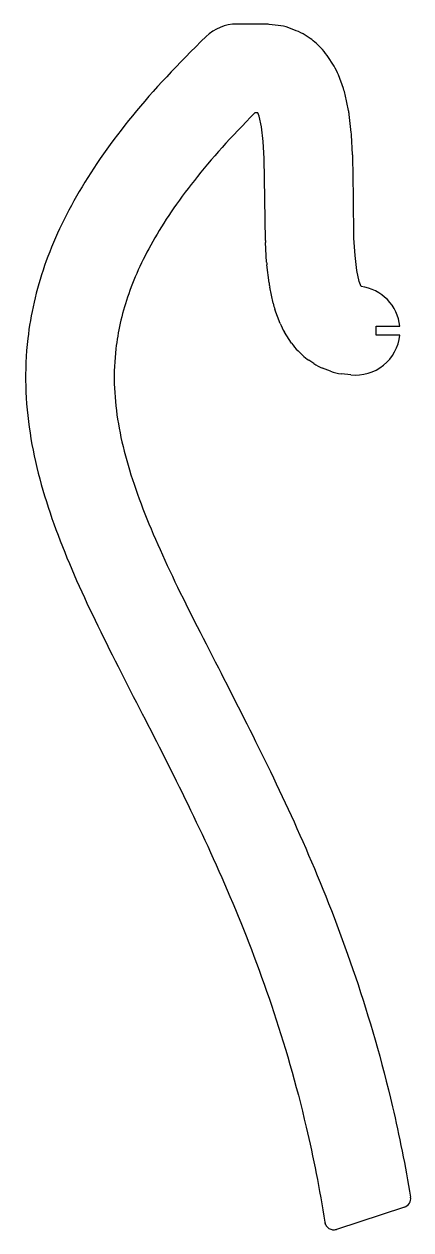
# Model space of a CAD drawing. Header units: millimetres. Extents: x -156 to -25, y -299 to 109.
import ezdxf

# ---------------------------------------------------------------- set-up
doc = ezdxf.new("R2010")
doc.units = ezdxf.units.MM
doc.layers.add('Shape2DView024', color=7, linetype='CONTINUOUS')

msp = doc.modelspace()

# ---------------------------------------------------------------- linework, layer by layer
at = {"layer": 'Shape2DView024'}
for p, q in [((-74.8668, 108.636), (-84.222, 108.636)), ((-70.258, 108.219), (-73.2238, 108.545)), ((-64.117, 106.416), (-66.6629, 107.365)), ((-59.4428, 103.791), (-61.0942, 104.88)), ((-55.8593, 100.691), (-57.3068, 102.083)), ((-51.3269, 94.4196), (-53.6647, 98.0306)), ((-48.1555, 86.8665), (-49.8411, 91.4474)), ((-46.4165, 79.4043), (-47.5584, 84.7952)), ((-77.0934, 78.6357), (-78.0864, 78.6357)), ((-76.6833, 77.5212), (-77.0934, 78.6357)), ((-75.9088, 73.8647), (-76.6833, 77.5212)), ((-45.4856, 71.9983), (-46.1926, 78.0396)), ((-75.333, 68.9451), (-75.9088, 73.8647)), ((-45.0284, 64.596), (-45.4093, 71.1279)), ((-74.9961, 63.168), (-75.333, 68.9451)), ((-74.7827, 49.5902), (-74.9961, 63.168)), ((-44.7864, 50.0632), (-45.0048, 63.9584)), ((-74.5582, 35.4899), (-74.7826, 49.5871)), ((-44.5671, 36.2913), (-44.7864, 50.0632)), ((-74.1403, 28.1899), (-74.5339, 34.843)), ((-44.2188, 30.4024), (-44.5671, 36.2913)), ((-43.6216, 25.3639), (-44.2188, 30.4024)), ((-73.3311, 21.1412), (-74.0623, 27.3103)), ((-42.8128, 21.584), (-43.6216, 25.3639)), ((-42.185, 19.8898), (-42.8128, 21.584)), ((-71.9222, 14.2481), (-73.1033, 19.7679)), ((-69.5758, 7.46915), (-71.3195, 12.1745)), ((-65.673, 0.78793), (-68.0917, 4.51353)), ((-37.0231, 6.5), (-29.0752, 6.5)), ((-37.0231, 3.5), (-37.0231, 6.5)), ((-29.0752, 3.5), (-37.0231, 3.5)), ((-62.0047, -3.28706), (-63.5024, -1.84331)), ((-58.1949, -6.11299), (-59.9035, -4.97614)), ((-52.4631, -8.68341), (-55.176, -7.66088)), ((-45.6573, -9.90817), (-48.83, -9.55547)), ((-27.4503, -291.255), (-50.5415, -298.786))]:
    msp.add_line(p, q, dxfattribs=at)
for centre, start_param, end_param in [((-84.222, 93.6357), 0.000000033, 0.768271), ((-74.8668, 93.6357), 6.17343, 0.000000033), ((-71.901, 93.3089), 5.92647, 6.17343), ((-69.3551, 92.3601), 5.69995, 5.92647), ((-67.7037, 91.2705), 5.51737, 5.69995), ((-66.2562, 89.8786), 5.28695, 5.51737), ((-63.9184, 86.2676), 5.06496, 5.28695), ((-62.2328, 81.6868), 4.92113, 5.06496), ((-61.0909, 76.2959), 4.8289, 4.92113), ((-60.3839, 70.2546), 4.77064, 4.8289), ((-60.0029, 63.7227), 4.7281, 4.77064), ((-59.7845, 49.8259), 1.58651, 1.58672), ((-59.5601, 35.7287), 1.58672, 1.62988), ((-59.1665, 29.0757), 1.62988, 1.68876), ((-58.4354, 22.9066), 1.68876, 1.7816), ((-44, 5), 4.81256, 6.16189), ((-57.2542, 17.3867), 1.7816, 1.92568), ((-55.5106, 12.6814), 1.92568, 2.14662), ((-53.0918, 8.95582), 2.14662, 2.37452), ((-44, 5), 3.03088, 4.61222), ((-51.5942, 7.51207), 2.37452, 2.55449), ((-49.8856, 6.37522), 2.55449, 2.78115), ((-47.1727, 5.35269), 2.78115, 3.03088)]:
    msp.add_ellipse(centre, major_axis=(0, 15), ratio=1, start_param=start_param, end_param=end_param, dxfattribs=at)
for points, knots in [([(-94.6454, 104.422), (-104.137, 95.2503), (-112.388, 86.3703), (-119.508, 77.6767), (-126.628, 68.9835), (-132.618, 60.4742), (-137.558, 52.0529), (-142.497, 43.6337), (-146.384, 35.2982), (-149.266, 27.0075), (-152.149, 18.7193), (-154.022, 10.4781), (-154.965, 2.32361)], [0, 0, 0, 0, 0.0655217, 0.0655217, 0.0655217, 0.131043, 0.131043, 0.131043, 0.196565, 0.196565, 0.196565, 0.262087, 0.262087, 0.262087, 0.262087]), ([(-94.6454, 104.422), (-104.137, 95.2503), (-112.388, 86.3703), (-119.508, 77.6767), (-126.628, 68.9835), (-132.618, 60.4742), (-137.558, 52.0529), (-142.497, 43.6337), (-146.384, 35.2982), (-149.266, 27.0075), (-152.149, 18.7193), (-154.022, 10.4781), (-154.965, 2.32361)], [0, 0, 0, 0, 0.0655217, 0.0655217, 0.0655217, 0.131043, 0.131043, 0.131043, 0.196565, 0.196565, 0.196565, 0.262087, 0.262087, 0.262087, 0.262087]), ([(-78.0864, 78.6357), (-86.0799, 70.6448), (-92.8769, 63.048), (-98.5968, 55.8129), (-104.318, 48.5774), (-108.961, 41.706), (-112.673, 35.1545), (-116.386, 28.6013), (-119.171, 22.3713), (-121.199, 16.3691), (-123.226, 10.3646), (-124.501, 4.58564), (-125.165, -1.12941)], [0.0109404, 0.0109404, 0.0109404, 0.0109404, 0.0737271, 0.0737271, 0.0737271, 0.136514, 0.136514, 0.136514, 0.1993, 0.1993, 0.1993, 0.262087, 0.262087, 0.262087, 0.262087]), ([(-78.0864, 78.6357), (-86.0799, 70.6448), (-92.8769, 63.048), (-98.5968, 55.8129), (-104.318, 48.5774), (-108.961, 41.706), (-112.673, 35.1545), (-116.386, 28.6013), (-119.171, 22.3713), (-121.199, 16.3691), (-123.226, 10.3646), (-124.501, 4.58564), (-125.165, -1.12941)], [0.0109404, 0.0109404, 0.0109404, 0.0109404, 0.0737271, 0.0737271, 0.0737271, 0.136514, 0.136514, 0.136514, 0.1993, 0.1993, 0.1993, 0.262087, 0.262087, 0.262087, 0.262087]), ([(-154.965, 2.32361), (-156.222, -8.49863), (-155.837, -19.1428), (-154.215, -29.5591), (-152.593, -39.9826), (-149.755, -50.1847), (-146.117, -60.339), (-142.476, -70.4956), (-138.033, -80.6162), (-133.111, -90.9345), (-128.187, -101.252), (-122.78, -111.769), (-117.164, -122.699)], [0.262087, 0.262087, 0.262087, 0.262087, 0.349023, 0.349023, 0.349023, 0.435959, 0.435959, 0.435959, 0.522896, 0.522896, 0.522896, 0.609832, 0.609832, 0.609832, 0.609832]), ([(-125.165, -1.12941), (-126.078, -9.03994), (-125.827, -16.8526), (-124.571, -24.9505), (-123.314, -33.0412), (-121.033, -41.4106), (-117.875, -50.2186), (-114.721, -59.0241), (-110.693, -68.2565), (-106.036, -78.015), (-101.38, -87.7742), (-96.0977, -98.0581), (-90.481, -108.987)], [0.262087, 0.262087, 0.262087, 0.262087, 0.349023, 0.349023, 0.349023, 0.435959, 0.435959, 0.435959, 0.522896, 0.522896, 0.522896, 0.609832, 0.609832, 0.609832, 0.609832]), ([(-125.165, -1.12941), (-126.078, -9.03994), (-125.827, -16.8526), (-124.571, -24.9505), (-123.314, -33.0412), (-121.033, -41.4106), (-117.875, -50.2186), (-114.721, -59.0241), (-110.693, -68.2565), (-106.036, -78.015), (-101.38, -87.7742), (-96.0977, -98.0581), (-90.481, -108.987)], [0.262087, 0.262087, 0.262087, 0.262087, 0.349023, 0.349023, 0.349023, 0.435959, 0.435959, 0.435959, 0.522896, 0.522896, 0.522896, 0.609832, 0.609832, 0.609832, 0.609832]), ([(-90.481, -108.987), (-80.4515, -128.507), (-69.3545, -150.081), (-58.9426, -174.531), (-48.5306, -198.981), (-38.8117, -226.318), (-31.5351, -257.362)], [0.609832, 0.609832, 0.609832, 0.609832, 0.765097, 0.765097, 0.765097, 0.920362, 0.920362, 0.920362, 0.920362]), ([(-90.481, -108.987), (-80.4515, -128.507), (-69.3545, -150.081), (-58.9426, -174.531), (-48.5306, -198.981), (-38.8117, -226.318), (-31.5351, -257.362)], [0.609832, 0.609832, 0.609832, 0.609832, 0.765097, 0.765097, 0.765097, 0.920362, 0.920362, 0.920362, 0.920362]), ([(-117.164, -122.699), (-107.132, -142.216), (-96.4354, -163.052), (-86.5446, -186.284), (-76.654, -209.515), (-67.5618, -235.131), (-60.7432, -264.209)], [0.609832, 0.609832, 0.609832, 0.609832, 0.765097, 0.765097, 0.765097, 0.920362, 0.920362, 0.920362, 0.920362]), ([(-27.4503, -291.255), (-26.7933, -291.044), (-26.1871, -290.578), (-25.8156, -289.959), (-25.4381, -289.343), (-25.3042, -288.59), (-25.4213, -287.91)], [0, 0, 0, 0, 0.5, 0.5, 0.5, 1, 1, 1, 1]), ([(-27.4503, -291.255), (-26.7933, -291.044), (-26.1871, -290.578), (-25.8156, -289.959), (-25.4381, -289.343), (-25.3042, -288.59), (-25.4213, -287.91)], [0, 0, 0, 0, 0.5, 0.5, 0.5, 1, 1, 1, 1]), ([(-54.4349, -296.403), (-54.3706, -296.812), (-54.2171, -297.219), (-53.9805, -297.579), (-53.7409, -297.945), (-53.416, -298.262), (-53.0379, -298.493), (-52.6604, -298.724), (-52.2307, -298.87), (-51.7954, -298.916), (-51.3673, -298.963), (-50.9349, -298.915), (-50.5415, -298.786)], [0, 0, 0, 0, 0.247924, 0.247924, 0.247924, 0.5, 0.5, 0.5, 0.752076, 0.752076, 0.752076, 1, 1, 1, 1])]:
    msp.add_open_spline(points, degree=3, knots=knots, dxfattribs=at)
for points in [[(-31.5351, -257.362), (-29.2364, -267.167), (-27.1807, -277.341), (-25.4213, -287.91)], [(-31.5351, -257.362), (-29.2364, -267.167), (-27.1807, -277.341), (-25.4213, -287.91)], [(-60.7432, -264.209), (-58.3328, -274.491), (-56.2074, -285.206), (-54.4349, -296.403)], [(-54.4349, -296.403), (-54.3829, -296.733), (-54.2734, -297.062), (-54.1083, -297.365)], [(-51.8665, -298.908), (-51.4154, -298.968), (-50.9567, -298.922), (-50.5415, -298.786)]]:
    msp.add_open_spline(points, degree=3, dxfattribs=at)

doc.saveas('drawing.dxf')
